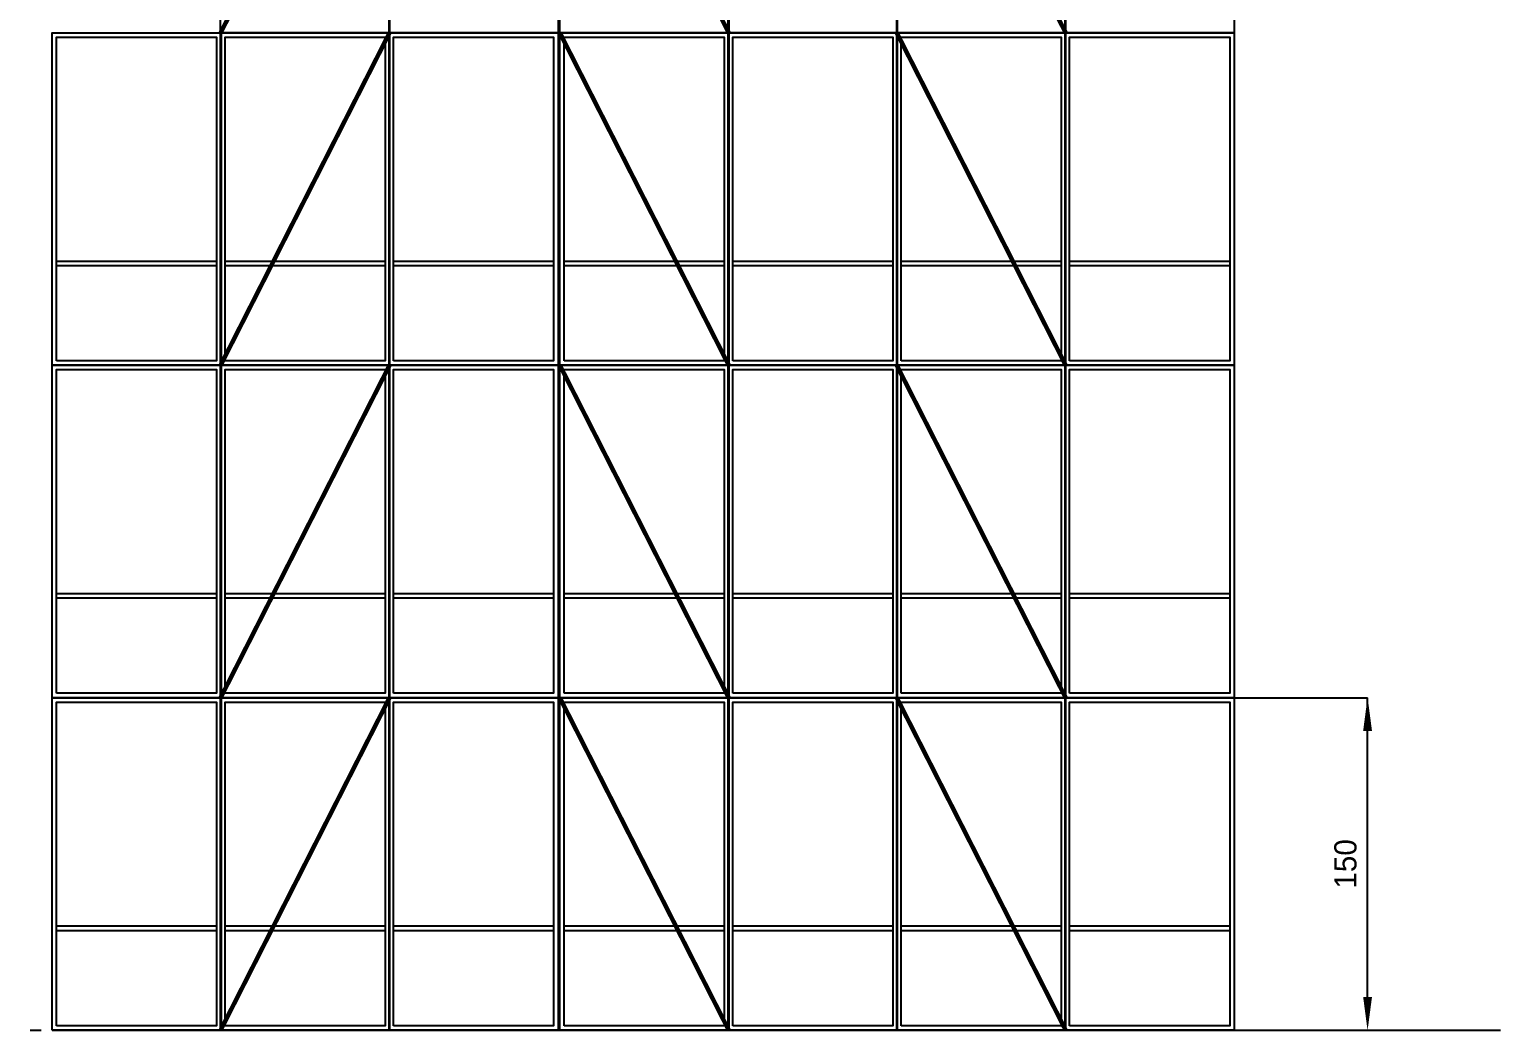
# Model space of a CAD drawing. Header units: metres. Extents: x -300 to 4827, y -95 to 2390.
# Drawn here: x 4163 to 4827, y 38 to 492 of the extents above; entities that cross this region are included whole.
import ezdxf
from ezdxf.enums import TextEntityAlignment as Align

# ---------------------------------------------------------------- set-up
doc = ezdxf.new("R2010")
doc.units = ezdxf.units.M
doc.linetypes.add('DASHED', pattern=[10, 5, -5])
for name, color, linetype in [('base_line', 7, 'CONTINUOUS'), ('diagonal_braces', 5, 'CONTINUOUS'), ('rect_polygon', 7, 'CONTINUOUS'), ('rung', 7, 'CONTINUOUS'), ('space_line', 7, 'DASHED')]:
    doc.layers.add(name, color=color, linetype=linetype)

msp = doc.modelspace()

# ---------------------------------------------------------------- linework, layer by layer
at = {"layer": 'base_line'}
for p, q in [((4706.8, 190), (4766.8, 190)), ((4766.8, 55), (4766.8, 190)), ((4173.4, 40), (4826.8, 40))]:
    msp.add_line(p, q, dxfattribs=at)
for points in [[(4766.8, 175, 4, 0.05, 0), (4766.8, 190, 4, 0.05, 0)], [(4766.8, 55, 4, 0.05, 0), (4766.8, 40, 4, 0.05, 0)]]:
    msp.add_lwpolyline(points, format="xyseb", dxfattribs=at)
at = {"layer": 'diagonal_braces'}
for points in [[(4249.4, 490, 2, 2, 0), (4325.6, 640, 2, 2, 0)], [(4249.4, 490, 2, 2, 0), (4325.6, 640, 2, 2, 0)], [(4249.4, 490, 2, 2, 0), (4325.6, 640, 2, 2, 0)], [(4249.4, 490, 2, 2, 0), (4325.6, 640, 2, 2, 0)], [(4249.4, 490, 2, 2, 0), (4325.6, 640, 2, 2, 0)], [(4249.4, 490, 2, 2, 0), (4325.6, 640, 2, 2, 0)], [(4249.4, 490, 2, 2, 0), (4325.6, 640, 2, 2, 0)], [(4249.4, 490, 2, 2, 0), (4325.6, 640, 2, 2, 0)], [(4402.4, 640, 2, 2, 0), (4478.6, 490, 2, 2, 0)], [(4402.4, 640, 2, 2, 0), (4478.6, 490, 2, 2, 0)], [(4402.4, 640, 2, 2, 0), (4478.6, 490, 2, 2, 0)], [(4402.4, 640, 2, 2, 0), (4478.6, 490, 2, 2, 0)], [(4402.4, 640, 2, 2, 0), (4478.6, 490, 2, 2, 0)], [(4402.4, 640, 2, 2, 0), (4478.6, 490, 2, 2, 0)], [(4402.4, 640, 2, 2, 0), (4478.6, 490, 2, 2, 0)], [(4402.4, 640, 2, 2, 0), (4478.6, 490, 2, 2, 0)], [(4554.4, 640, 2, 2, 0), (4630.6, 490, 2, 2, 0)], [(4554.4, 640, 2, 2, 0), (4630.6, 490, 2, 2, 0)], [(4554.4, 640, 2, 2, 0), (4630.6, 490, 2, 2, 0)], [(4554.4, 640, 2, 2, 0), (4630.6, 490, 2, 2, 0)], [(4554.4, 640, 2, 2, 0), (4630.6, 490, 2, 2, 0)], [(4554.4, 640, 2, 2, 0), (4630.6, 490, 2, 2, 0)], [(4554.4, 640, 2, 2, 0), (4630.6, 490, 2, 2, 0)], [(4554.4, 640, 2, 2, 0), (4630.6, 490, 2, 2, 0)], [(4249.4, 340, 2, 2, 0), (4325.6, 490, 2, 2, 0)], [(4249.4, 340, 2, 2, 0), (4325.6, 490, 2, 2, 0)], [(4249.4, 340, 2, 2, 0), (4325.6, 490, 2, 2, 0)], [(4249.4, 340, 2, 2, 0), (4325.6, 490, 2, 2, 0)], [(4249.4, 340, 2, 2, 0), (4325.6, 490, 2, 2, 0)], [(4249.4, 340, 2, 2, 0), (4325.6, 490, 2, 2, 0)], [(4249.4, 340, 2, 2, 0), (4325.6, 490, 2, 2, 0)], [(4249.4, 340, 2, 2, 0), (4325.6, 490, 2, 2, 0)], [(4402.4, 490, 2, 2, 0), (4478.6, 340, 2, 2, 0)], [(4402.4, 490, 2, 2, 0), (4478.6, 340, 2, 2, 0)], [(4402.4, 490, 2, 2, 0), (4478.6, 340, 2, 2, 0)], [(4402.4, 490, 2, 2, 0), (4478.6, 340, 2, 2, 0)], [(4402.4, 490, 2, 2, 0), (4478.6, 340, 2, 2, 0)], [(4402.4, 490, 2, 2, 0), (4478.6, 340, 2, 2, 0)], [(4402.4, 490, 2, 2, 0), (4478.6, 340, 2, 2, 0)], [(4402.4, 490, 2, 2, 0), (4478.6, 340, 2, 2, 0)], [(4554.4, 490, 2, 2, 0), (4630.6, 340, 2, 2, 0)], [(4554.4, 490, 2, 2, 0), (4630.6, 340, 2, 2, 0)], [(4554.4, 490, 2, 2, 0), (4630.6, 340, 2, 2, 0)], [(4554.4, 490, 2, 2, 0), (4630.6, 340, 2, 2, 0)], [(4554.4, 490, 2, 2, 0), (4630.6, 340, 2, 2, 0)], [(4554.4, 490, 2, 2, 0), (4630.6, 340, 2, 2, 0)], [(4554.4, 490, 2, 2, 0), (4630.6, 340, 2, 2, 0)], [(4554.4, 490, 2, 2, 0), (4630.6, 340, 2, 2, 0)], [(4249.4, 190, 2, 2, 0), (4325.6, 340, 2, 2, 0)], [(4249.4, 190, 2, 2, 0), (4325.6, 340, 2, 2, 0)], [(4249.4, 190, 2, 2, 0), (4325.6, 340, 2, 2, 0)], [(4249.4, 190, 2, 2, 0), (4325.6, 340, 2, 2, 0)], [(4249.4, 190, 2, 2, 0), (4325.6, 340, 2, 2, 0)], [(4249.4, 190, 2, 2, 0), (4325.6, 340, 2, 2, 0)], [(4249.4, 190, 2, 2, 0), (4325.6, 340, 2, 2, 0)], [(4249.4, 190, 2, 2, 0), (4325.6, 340, 2, 2, 0)], [(4402.4, 340, 2, 2, 0), (4478.6, 190, 2, 2, 0)], [(4402.4, 340, 2, 2, 0), (4478.6, 190, 2, 2, 0)], [(4402.4, 340, 2, 2, 0), (4478.6, 190, 2, 2, 0)], [(4402.4, 340, 2, 2, 0), (4478.6, 190, 2, 2, 0)], [(4402.4, 340, 2, 2, 0), (4478.6, 190, 2, 2, 0)], [(4402.4, 340, 2, 2, 0), (4478.6, 190, 2, 2, 0)], [(4402.4, 340, 2, 2, 0), (4478.6, 190, 2, 2, 0)], [(4402.4, 340, 2, 2, 0), (4478.6, 190, 2, 2, 0)], [(4554.4, 340, 2, 2, 0), (4630.6, 190, 2, 2, 0)], [(4554.4, 340, 2, 2, 0), (4630.6, 190, 2, 2, 0)], [(4554.4, 340, 2, 2, 0), (4630.6, 190, 2, 2, 0)], [(4554.4, 340, 2, 2, 0), (4630.6, 190, 2, 2, 0)], [(4554.4, 340, 2, 2, 0), (4630.6, 190, 2, 2, 0)], [(4554.4, 340, 2, 2, 0), (4630.6, 190, 2, 2, 0)], [(4554.4, 340, 2, 2, 0), (4630.6, 190, 2, 2, 0)], [(4554.4, 340, 2, 2, 0), (4630.6, 190, 2, 2, 0)], [(4249.4, 40, 2, 2, 0), (4325.6, 190, 2, 2, 0)], [(4249.4, 40, 2, 2, 0), (4325.6, 190, 2, 2, 0)], [(4249.4, 40, 2, 2, 0), (4325.6, 190, 2, 2, 0)], [(4249.4, 40, 2, 2, 0), (4325.6, 190, 2, 2, 0)], [(4249.4, 40, 2, 2, 0), (4325.6, 190, 2, 2, 0)], [(4249.4, 40, 2, 2, 0), (4325.6, 190, 2, 2, 0)], [(4249.4, 40, 2, 2, 0), (4325.6, 190, 2, 2, 0)], [(4249.4, 40, 2, 2, 0), (4325.6, 190, 2, 2, 0)], [(4402.4, 190, 2, 2, 0), (4478.6, 40, 2, 2, 0)], [(4402.4, 190, 2, 2, 0), (4478.6, 40, 2, 2, 0)], [(4402.4, 190, 2, 2, 0), (4478.6, 40, 2, 2, 0)], [(4402.4, 190, 2, 2, 0), (4478.6, 40, 2, 2, 0)], [(4402.4, 190, 2, 2, 0), (4478.6, 40, 2, 2, 0)], [(4402.4, 190, 2, 2, 0), (4478.6, 40, 2, 2, 0)], [(4402.4, 190, 2, 2, 0), (4478.6, 40, 2, 2, 0)], [(4402.4, 190, 2, 2, 0), (4478.6, 40, 2, 2, 0)], [(4554.4, 190, 2, 2, 0), (4630.6, 40, 2, 2, 0)], [(4554.4, 190, 2, 2, 0), (4630.6, 40, 2, 2, 0)], [(4554.4, 190, 2, 2, 0), (4630.6, 40, 2, 2, 0)], [(4554.4, 190, 2, 2, 0), (4630.6, 40, 2, 2, 0)], [(4554.4, 190, 2, 2, 0), (4630.6, 40, 2, 2, 0)], [(4554.4, 190, 2, 2, 0), (4630.6, 40, 2, 2, 0)], [(4554.4, 190, 2, 2, 0), (4630.6, 40, 2, 2, 0)], [(4554.4, 190, 2, 2, 0), (4630.6, 40, 2, 2, 0)]]:
    msp.add_lwpolyline(points, format="xyseb", dxfattribs=at)
at = {"layer": 'rect_polygon'}
for points in [[(4249.4, 490), (4249.4, 640), (4325.6, 640), (4325.6, 490)], [(4249.4, 490), (4249.4, 640), (4325.6, 640), (4325.6, 490)], [(4249.4, 490), (4249.4, 640), (4325.6, 640), (4325.6, 490)], [(4249.4, 490), (4249.4, 640), (4325.6, 640), (4325.6, 490)], [(4249.4, 490), (4249.4, 640), (4325.6, 640), (4325.6, 490)], [(4249.4, 490), (4249.4, 640), (4325.6, 640), (4325.6, 490)], [(4249.4, 490), (4249.4, 640), (4325.6, 640), (4325.6, 490)], [(4249.4, 490), (4249.4, 640), (4325.6, 640), (4325.6, 490)], [(4325.4, 490), (4325.4, 640), (4401.6, 640), (4401.6, 490)], [(4325.4, 490), (4325.4, 640), (4401.6, 640), (4401.6, 490)], [(4325.4, 490), (4325.4, 640), (4401.6, 640), (4401.6, 490)], [(4325.4, 490), (4325.4, 640), (4401.6, 640), (4401.6, 490)], [(4325.4, 490), (4325.4, 640), (4401.6, 640), (4401.6, 490)], [(4325.4, 490), (4325.4, 640), (4401.6, 640), (4401.6, 490)], [(4325.4, 490), (4325.4, 640), (4401.6, 640), (4401.6, 490)], [(4325.4, 490), (4325.4, 640), (4401.6, 640), (4401.6, 490)], [(4402.4, 490), (4402.4, 640), (4478.6, 640), (4478.6, 490)], [(4402.4, 490), (4402.4, 640), (4478.6, 640), (4478.6, 490)], [(4402.4, 490), (4402.4, 640), (4478.6, 640), (4478.6, 490)], [(4402.4, 490), (4402.4, 640), (4478.6, 640), (4478.6, 490)], [(4402.4, 490), (4402.4, 640), (4478.6, 640), (4478.6, 490)], [(4402.4, 490), (4402.4, 640), (4478.6, 640), (4478.6, 490)], [(4402.4, 490), (4402.4, 640), (4478.6, 640), (4478.6, 490)], [(4402.4, 490), (4402.4, 640), (4478.6, 640), (4478.6, 490)], [(4478.4, 490), (4478.4, 640), (4554.6, 640), (4554.6, 490)], [(4478.4, 490), (4478.4, 640), (4554.6, 640), (4554.6, 490)], [(4478.4, 490), (4478.4, 640), (4554.6, 640), (4554.6, 490)], [(4478.4, 490), (4478.4, 640), (4554.6, 640), (4554.6, 490)], [(4478.4, 490), (4478.4, 640), (4554.6, 640), (4554.6, 490)], [(4478.4, 490), (4478.4, 640), (4554.6, 640), (4554.6, 490)], [(4478.4, 490), (4478.4, 640), (4554.6, 640), (4554.6, 490)], [(4478.4, 490), (4478.4, 640), (4554.6, 640), (4554.6, 490)], [(4554.4, 490), (4554.4, 640), (4630.6, 640), (4630.6, 490)], [(4554.4, 490), (4554.4, 640), (4630.6, 640), (4630.6, 490)], [(4554.4, 490), (4554.4, 640), (4630.6, 640), (4630.6, 490)], [(4554.4, 490), (4554.4, 640), (4630.6, 640), (4630.6, 490)], [(4554.4, 490), (4554.4, 640), (4630.6, 640), (4630.6, 490)], [(4554.4, 490), (4554.4, 640), (4630.6, 640), (4630.6, 490)], [(4554.4, 490), (4554.4, 640), (4630.6, 640), (4630.6, 490)], [(4554.4, 490), (4554.4, 640), (4630.6, 640), (4630.6, 490)], [(4630.4, 490), (4630.4, 640), (4706.6, 640), (4706.6, 490)], [(4630.4, 490), (4630.4, 640), (4706.6, 640), (4706.6, 490)], [(4630.4, 490), (4630.4, 640), (4706.6, 640), (4706.6, 490)], [(4630.4, 490), (4630.4, 640), (4706.6, 640), (4706.6, 490)], [(4630.4, 490), (4630.4, 640), (4706.6, 640), (4706.6, 490)], [(4630.4, 490), (4630.4, 640), (4706.6, 640), (4706.6, 490)], [(4630.4, 490), (4630.4, 640), (4706.6, 640), (4706.6, 490)], [(4630.4, 490), (4630.4, 640), (4706.6, 640), (4706.6, 490)], [(4173.4, 340), (4173.4, 490), (4249.6, 490), (4249.6, 340)], [(4173.4, 340), (4173.4, 490), (4249.6, 490), (4249.6, 340)], [(4173.4, 340), (4173.4, 490), (4249.6, 490), (4249.6, 340)], [(4173.4, 340), (4173.4, 490), (4249.6, 490), (4249.6, 340)], [(4173.4, 340), (4173.4, 490), (4249.6, 490), (4249.6, 340)], [(4173.4, 340), (4173.4, 490), (4249.6, 490), (4249.6, 340)], [(4173.4, 340), (4173.4, 490), (4249.6, 490), (4249.6, 340)], [(4173.4, 340), (4173.4, 490), (4249.6, 490), (4249.6, 340)], [(4175.4, 342), (4175.4, 488), (4247.6, 488), (4247.6, 342)], [(4175.4, 342), (4175.4, 488), (4247.6, 488), (4247.6, 342)], [(4175.4, 342), (4175.4, 488), (4247.6, 488), (4247.6, 342)], [(4175.4, 342), (4175.4, 488), (4247.6, 488), (4247.6, 342)], [(4175.4, 342), (4175.4, 488), (4247.6, 488), (4247.6, 342)], [(4175.4, 342), (4175.4, 488), (4247.6, 488), (4247.6, 342)], [(4175.4, 342), (4175.4, 488), (4247.6, 488), (4247.6, 342)], [(4175.4, 342), (4175.4, 488), (4247.6, 488), (4247.6, 342)], [(4249.4, 340), (4249.4, 490), (4325.6, 490), (4325.6, 340)], [(4249.4, 340), (4249.4, 490), (4325.6, 490), (4325.6, 340)], [(4249.4, 340), (4249.4, 490), (4325.6, 490), (4325.6, 340)], [(4249.4, 340), (4249.4, 490), (4325.6, 490), (4325.6, 340)], [(4249.4, 340), (4249.4, 490), (4325.6, 490), (4325.6, 340)], [(4249.4, 340), (4249.4, 490), (4325.6, 490), (4325.6, 340)], [(4249.4, 340), (4249.4, 490), (4325.6, 490), (4325.6, 340)], [(4249.4, 340), (4249.4, 490), (4325.6, 490), (4325.6, 340)], [(4251.4, 342), (4251.4, 488), (4323.6, 488), (4323.6, 342)], [(4251.4, 342), (4251.4, 488), (4323.6, 488), (4323.6, 342)], [(4251.4, 342), (4251.4, 488), (4323.6, 488), (4323.6, 342)], [(4251.4, 342), (4251.4, 488), (4323.6, 488), (4323.6, 342)], [(4251.4, 342), (4251.4, 488), (4323.6, 488), (4323.6, 342)], [(4251.4, 342), (4251.4, 488), (4323.6, 488), (4323.6, 342)], [(4251.4, 342), (4251.4, 488), (4323.6, 488), (4323.6, 342)], [(4251.4, 342), (4251.4, 488), (4323.6, 488), (4323.6, 342)], [(4325.4, 340), (4325.4, 490), (4401.6, 490), (4401.6, 340)], [(4325.4, 340), (4325.4, 490), (4401.6, 490), (4401.6, 340)], [(4325.4, 340), (4325.4, 490), (4401.6, 490), (4401.6, 340)], [(4325.4, 340), (4325.4, 490), (4401.6, 490), (4401.6, 340)], [(4325.4, 340), (4325.4, 490), (4401.6, 490), (4401.6, 340)], [(4325.4, 340), (4325.4, 490), (4401.6, 490), (4401.6, 340)], [(4325.4, 340), (4325.4, 490), (4401.6, 490), (4401.6, 340)], [(4325.4, 340), (4325.4, 490), (4401.6, 490), (4401.6, 340)], [(4327.4, 342), (4327.4, 488), (4399.6, 488), (4399.6, 342)], [(4327.4, 342), (4327.4, 488), (4399.6, 488), (4399.6, 342)], [(4327.4, 342), (4327.4, 488), (4399.6, 488), (4399.6, 342)], [(4327.4, 342), (4327.4, 488), (4399.6, 488), (4399.6, 342)], [(4327.4, 342), (4327.4, 488), (4399.6, 488), (4399.6, 342)], [(4327.4, 342), (4327.4, 488), (4399.6, 488), (4399.6, 342)], [(4327.4, 342), (4327.4, 488), (4399.6, 488), (4399.6, 342)], [(4327.4, 342), (4327.4, 488), (4399.6, 488), (4399.6, 342)], [(4402.4, 340), (4402.4, 490), (4478.6, 490), (4478.6, 340)], [(4402.4, 340), (4402.4, 490), (4478.6, 490), (4478.6, 340)], [(4402.4, 340), (4402.4, 490), (4478.6, 490), (4478.6, 340)], [(4402.4, 340), (4402.4, 490), (4478.6, 490), (4478.6, 340)], [(4402.4, 340), (4402.4, 490), (4478.6, 490), (4478.6, 340)], [(4402.4, 340), (4402.4, 490), (4478.6, 490), (4478.6, 340)], [(4402.4, 340), (4402.4, 490), (4478.6, 490), (4478.6, 340)], [(4402.4, 340), (4402.4, 490), (4478.6, 490), (4478.6, 340)], [(4404.4, 342), (4404.4, 488), (4476.6, 488), (4476.6, 342)], [(4404.4, 342), (4404.4, 488), (4476.6, 488), (4476.6, 342)], [(4404.4, 342), (4404.4, 488), (4476.6, 488), (4476.6, 342)], [(4404.4, 342), (4404.4, 488), (4476.6, 488), (4476.6, 342)], [(4404.4, 342), (4404.4, 488), (4476.6, 488), (4476.6, 342)], [(4404.4, 342), (4404.4, 488), (4476.6, 488), (4476.6, 342)], [(4404.4, 342), (4404.4, 488), (4476.6, 488), (4476.6, 342)], [(4404.4, 342), (4404.4, 488), (4476.6, 488), (4476.6, 342)], [(4478.4, 340), (4478.4, 490), (4554.6, 490), (4554.6, 340)], [(4478.4, 340), (4478.4, 490), (4554.6, 490), (4554.6, 340)], [(4478.4, 340), (4478.4, 490), (4554.6, 490), (4554.6, 340)], [(4478.4, 340), (4478.4, 490), (4554.6, 490), (4554.6, 340)], [(4478.4, 340), (4478.4, 490), (4554.6, 490), (4554.6, 340)], [(4478.4, 340), (4478.4, 490), (4554.6, 490), (4554.6, 340)], [(4478.4, 340), (4478.4, 490), (4554.6, 490), (4554.6, 340)], [(4478.4, 340), (4478.4, 490), (4554.6, 490), (4554.6, 340)], [(4480.4, 342), (4480.4, 488), (4552.6, 488), (4552.6, 342)], [(4480.4, 342), (4480.4, 488), (4552.6, 488), (4552.6, 342)], [(4480.4, 342), (4480.4, 488), (4552.6, 488), (4552.6, 342)], [(4480.4, 342), (4480.4, 488), (4552.6, 488), (4552.6, 342)], [(4480.4, 342), (4480.4, 488), (4552.6, 488), (4552.6, 342)], [(4480.4, 342), (4480.4, 488), (4552.6, 488), (4552.6, 342)], [(4480.4, 342), (4480.4, 488), (4552.6, 488), (4552.6, 342)], [(4480.4, 342), (4480.4, 488), (4552.6, 488), (4552.6, 342)], [(4554.4, 340), (4554.4, 490), (4630.6, 490), (4630.6, 340)], [(4554.4, 340), (4554.4, 490), (4630.6, 490), (4630.6, 340)], [(4554.4, 340), (4554.4, 490), (4630.6, 490), (4630.6, 340)], [(4554.4, 340), (4554.4, 490), (4630.6, 490), (4630.6, 340)], [(4554.4, 340), (4554.4, 490), (4630.6, 490), (4630.6, 340)], [(4554.4, 340), (4554.4, 490), (4630.6, 490), (4630.6, 340)], [(4554.4, 340), (4554.4, 490), (4630.6, 490), (4630.6, 340)], [(4554.4, 340), (4554.4, 490), (4630.6, 490), (4630.6, 340)], [(4556.4, 342), (4556.4, 488), (4628.6, 488), (4628.6, 342)], [(4556.4, 342), (4556.4, 488), (4628.6, 488), (4628.6, 342)], [(4556.4, 342), (4556.4, 488), (4628.6, 488), (4628.6, 342)], [(4556.4, 342), (4556.4, 488), (4628.6, 488), (4628.6, 342)], [(4556.4, 342), (4556.4, 488), (4628.6, 488), (4628.6, 342)], [(4556.4, 342), (4556.4, 488), (4628.6, 488), (4628.6, 342)], [(4556.4, 342), (4556.4, 488), (4628.6, 488), (4628.6, 342)], [(4556.4, 342), (4556.4, 488), (4628.6, 488), (4628.6, 342)], [(4630.4, 340), (4630.4, 490), (4706.6, 490), (4706.6, 340)], [(4630.4, 340), (4630.4, 490), (4706.6, 490), (4706.6, 340)], [(4630.4, 340), (4630.4, 490), (4706.6, 490), (4706.6, 340)], [(4630.4, 340), (4630.4, 490), (4706.6, 490), (4706.6, 340)], [(4630.4, 340), (4630.4, 490), (4706.6, 490), (4706.6, 340)], [(4630.4, 340), (4630.4, 490), (4706.6, 490), (4706.6, 340)], [(4630.4, 340), (4630.4, 490), (4706.6, 490), (4706.6, 340)], [(4630.4, 340), (4630.4, 490), (4706.6, 490), (4706.6, 340)], [(4632.4, 342), (4632.4, 488), (4704.6, 488), (4704.6, 342)], [(4632.4, 342), (4632.4, 488), (4704.6, 488), (4704.6, 342)], [(4632.4, 342), (4632.4, 488), (4704.6, 488), (4704.6, 342)], [(4632.4, 342), (4632.4, 488), (4704.6, 488), (4704.6, 342)], [(4632.4, 342), (4632.4, 488), (4704.6, 488), (4704.6, 342)], [(4632.4, 342), (4632.4, 488), (4704.6, 488), (4704.6, 342)], [(4632.4, 342), (4632.4, 488), (4704.6, 488), (4704.6, 342)], [(4632.4, 342), (4632.4, 488), (4704.6, 488), (4704.6, 342)], [(4173.4, 190), (4173.4, 340), (4249.6, 340), (4249.6, 190)], [(4173.4, 190), (4173.4, 340), (4249.6, 340), (4249.6, 190)], [(4173.4, 190), (4173.4, 340), (4249.6, 340), (4249.6, 190)], [(4173.4, 190), (4173.4, 340), (4249.6, 340), (4249.6, 190)], [(4173.4, 190), (4173.4, 340), (4249.6, 340), (4249.6, 190)], [(4173.4, 190), (4173.4, 340), (4249.6, 340), (4249.6, 190)], [(4173.4, 190), (4173.4, 340), (4249.6, 340), (4249.6, 190)], [(4173.4, 190), (4173.4, 340), (4249.6, 340), (4249.6, 190)], [(4249.4, 190), (4249.4, 340), (4325.6, 340), (4325.6, 190)], [(4249.4, 190), (4249.4, 340), (4325.6, 340), (4325.6, 190)], [(4249.4, 190), (4249.4, 340), (4325.6, 340), (4325.6, 190)], [(4249.4, 190), (4249.4, 340), (4325.6, 340), (4325.6, 190)], [(4249.4, 190), (4249.4, 340), (4325.6, 340), (4325.6, 190)], [(4249.4, 190), (4249.4, 340), (4325.6, 340), (4325.6, 190)], [(4249.4, 190), (4249.4, 340), (4325.6, 340), (4325.6, 190)], [(4249.4, 190), (4249.4, 340), (4325.6, 340), (4325.6, 190)], [(4325.4, 190), (4325.4, 340), (4401.6, 340), (4401.6, 190)], [(4325.4, 190), (4325.4, 340), (4401.6, 340), (4401.6, 190)], [(4325.4, 190), (4325.4, 340), (4401.6, 340), (4401.6, 190)], [(4325.4, 190), (4325.4, 340), (4401.6, 340), (4401.6, 190)], [(4325.4, 190), (4325.4, 340), (4401.6, 340), (4401.6, 190)], [(4325.4, 190), (4325.4, 340), (4401.6, 340), (4401.6, 190)], [(4325.4, 190), (4325.4, 340), (4401.6, 340), (4401.6, 190)], [(4325.4, 190), (4325.4, 340), (4401.6, 340), (4401.6, 190)], [(4402.4, 190), (4402.4, 340), (4478.6, 340), (4478.6, 190)], [(4402.4, 190), (4402.4, 340), (4478.6, 340), (4478.6, 190)], [(4402.4, 190), (4402.4, 340), (4478.6, 340), (4478.6, 190)], [(4402.4, 190), (4402.4, 340), (4478.6, 340), (4478.6, 190)], [(4402.4, 190), (4402.4, 340), (4478.6, 340), (4478.6, 190)], [(4402.4, 190), (4402.4, 340), (4478.6, 340), (4478.6, 190)], [(4402.4, 190), (4402.4, 340), (4478.6, 340), (4478.6, 190)], [(4402.4, 190), (4402.4, 340), (4478.6, 340), (4478.6, 190)], [(4478.4, 190), (4478.4, 340), (4554.6, 340), (4554.6, 190)], [(4478.4, 190), (4478.4, 340), (4554.6, 340), (4554.6, 190)], [(4478.4, 190), (4478.4, 340), (4554.6, 340), (4554.6, 190)], [(4478.4, 190), (4478.4, 340), (4554.6, 340), (4554.6, 190)], [(4478.4, 190), (4478.4, 340), (4554.6, 340), (4554.6, 190)], [(4478.4, 190), (4478.4, 340), (4554.6, 340), (4554.6, 190)], [(4478.4, 190), (4478.4, 340), (4554.6, 340), (4554.6, 190)], [(4478.4, 190), (4478.4, 340), (4554.6, 340), (4554.6, 190)], [(4554.4, 190), (4554.4, 340), (4630.6, 340), (4630.6, 190)], [(4554.4, 190), (4554.4, 340), (4630.6, 340), (4630.6, 190)], [(4554.4, 190), (4554.4, 340), (4630.6, 340), (4630.6, 190)], [(4554.4, 190), (4554.4, 340), (4630.6, 340), (4630.6, 190)], [(4554.4, 190), (4554.4, 340), (4630.6, 340), (4630.6, 190)], [(4554.4, 190), (4554.4, 340), (4630.6, 340), (4630.6, 190)], [(4554.4, 190), (4554.4, 340), (4630.6, 340), (4630.6, 190)], [(4554.4, 190), (4554.4, 340), (4630.6, 340), (4630.6, 190)], [(4630.4, 190), (4630.4, 340), (4706.6, 340), (4706.6, 190)], [(4630.4, 190), (4630.4, 340), (4706.6, 340), (4706.6, 190)], [(4630.4, 190), (4630.4, 340), (4706.6, 340), (4706.6, 190)], [(4630.4, 190), (4630.4, 340), (4706.6, 340), (4706.6, 190)], [(4630.4, 190), (4630.4, 340), (4706.6, 340), (4706.6, 190)], [(4630.4, 190), (4630.4, 340), (4706.6, 340), (4706.6, 190)], [(4630.4, 190), (4630.4, 340), (4706.6, 340), (4706.6, 190)], [(4630.4, 190), (4630.4, 340), (4706.6, 340), (4706.6, 190)], [(4175.4, 192), (4175.4, 338), (4247.6, 338), (4247.6, 192)], [(4175.4, 192), (4175.4, 338), (4247.6, 338), (4247.6, 192)], [(4175.4, 192), (4175.4, 338), (4247.6, 338), (4247.6, 192)], [(4175.4, 192), (4175.4, 338), (4247.6, 338), (4247.6, 192)], [(4175.4, 192), (4175.4, 338), (4247.6, 338), (4247.6, 192)], [(4175.4, 192), (4175.4, 338), (4247.6, 338), (4247.6, 192)], [(4175.4, 192), (4175.4, 338), (4247.6, 338), (4247.6, 192)], [(4175.4, 192), (4175.4, 338), (4247.6, 338), (4247.6, 192)], [(4251.4, 192), (4251.4, 338), (4323.6, 338), (4323.6, 192)], [(4251.4, 192), (4251.4, 338), (4323.6, 338), (4323.6, 192)], [(4251.4, 192), (4251.4, 338), (4323.6, 338), (4323.6, 192)], [(4251.4, 192), (4251.4, 338), (4323.6, 338), (4323.6, 192)], [(4251.4, 192), (4251.4, 338), (4323.6, 338), (4323.6, 192)], [(4251.4, 192), (4251.4, 338), (4323.6, 338), (4323.6, 192)], [(4251.4, 192), (4251.4, 338), (4323.6, 338), (4323.6, 192)], [(4251.4, 192), (4251.4, 338), (4323.6, 338), (4323.6, 192)], [(4327.4, 192), (4327.4, 338), (4399.6, 338), (4399.6, 192)], [(4327.4, 192), (4327.4, 338), (4399.6, 338), (4399.6, 192)], [(4327.4, 192), (4327.4, 338), (4399.6, 338), (4399.6, 192)], [(4327.4, 192), (4327.4, 338), (4399.6, 338), (4399.6, 192)], [(4327.4, 192), (4327.4, 338), (4399.6, 338), (4399.6, 192)], [(4327.4, 192), (4327.4, 338), (4399.6, 338), (4399.6, 192)], [(4327.4, 192), (4327.4, 338), (4399.6, 338), (4399.6, 192)], [(4327.4, 192), (4327.4, 338), (4399.6, 338), (4399.6, 192)], [(4404.4, 192), (4404.4, 338), (4476.6, 338), (4476.6, 192)], [(4404.4, 192), (4404.4, 338), (4476.6, 338), (4476.6, 192)], [(4404.4, 192), (4404.4, 338), (4476.6, 338), (4476.6, 192)], [(4404.4, 192), (4404.4, 338), (4476.6, 338), (4476.6, 192)], [(4404.4, 192), (4404.4, 338), (4476.6, 338), (4476.6, 192)], [(4404.4, 192), (4404.4, 338), (4476.6, 338), (4476.6, 192)], [(4404.4, 192), (4404.4, 338), (4476.6, 338), (4476.6, 192)], [(4404.4, 192), (4404.4, 338), (4476.6, 338), (4476.6, 192)], [(4480.4, 192), (4480.4, 338), (4552.6, 338), (4552.6, 192)], [(4480.4, 192), (4480.4, 338), (4552.6, 338), (4552.6, 192)], [(4480.4, 192), (4480.4, 338), (4552.6, 338), (4552.6, 192)], [(4480.4, 192), (4480.4, 338), (4552.6, 338), (4552.6, 192)], [(4480.4, 192), (4480.4, 338), (4552.6, 338), (4552.6, 192)], [(4480.4, 192), (4480.4, 338), (4552.6, 338), (4552.6, 192)], [(4480.4, 192), (4480.4, 338), (4552.6, 338), (4552.6, 192)], [(4480.4, 192), (4480.4, 338), (4552.6, 338), (4552.6, 192)], [(4556.4, 192), (4556.4, 338), (4628.6, 338), (4628.6, 192)], [(4556.4, 192), (4556.4, 338), (4628.6, 338), (4628.6, 192)], [(4556.4, 192), (4556.4, 338), (4628.6, 338), (4628.6, 192)], [(4556.4, 192), (4556.4, 338), (4628.6, 338), (4628.6, 192)], [(4556.4, 192), (4556.4, 338), (4628.6, 338), (4628.6, 192)], [(4556.4, 192), (4556.4, 338), (4628.6, 338), (4628.6, 192)], [(4556.4, 192), (4556.4, 338), (4628.6, 338), (4628.6, 192)], [(4556.4, 192), (4556.4, 338), (4628.6, 338), (4628.6, 192)], [(4632.4, 192), (4632.4, 338), (4704.6, 338), (4704.6, 192)], [(4632.4, 192), (4632.4, 338), (4704.6, 338), (4704.6, 192)], [(4632.4, 192), (4632.4, 338), (4704.6, 338), (4704.6, 192)], [(4632.4, 192), (4632.4, 338), (4704.6, 338), (4704.6, 192)], [(4632.4, 192), (4632.4, 338), (4704.6, 338), (4704.6, 192)], [(4632.4, 192), (4632.4, 338), (4704.6, 338), (4704.6, 192)], [(4632.4, 192), (4632.4, 338), (4704.6, 338), (4704.6, 192)], [(4632.4, 192), (4632.4, 338), (4704.6, 338), (4704.6, 192)], [(4173.4, 40), (4173.4, 190), (4249.6, 190), (4249.6, 40)], [(4173.4, 40), (4173.4, 190), (4249.6, 190), (4249.6, 40)], [(4173.4, 40), (4173.4, 190), (4249.6, 190), (4249.6, 40)], [(4173.4, 40), (4173.4, 190), (4249.6, 190), (4249.6, 40)], [(4173.4, 40), (4173.4, 190), (4249.6, 190), (4249.6, 40)], [(4173.4, 40), (4173.4, 190), (4249.6, 190), (4249.6, 40)], [(4173.4, 40), (4173.4, 190), (4249.6, 190), (4249.6, 40)], [(4173.4, 40), (4173.4, 190), (4249.6, 190), (4249.6, 40)], [(4175.4, 42), (4175.4, 188), (4247.6, 188), (4247.6, 42)], [(4175.4, 42), (4175.4, 188), (4247.6, 188), (4247.6, 42)], [(4175.4, 42), (4175.4, 188), (4247.6, 188), (4247.6, 42)], [(4175.4, 42), (4175.4, 188), (4247.6, 188), (4247.6, 42)], [(4175.4, 42), (4175.4, 188), (4247.6, 188), (4247.6, 42)], [(4175.4, 42), (4175.4, 188), (4247.6, 188), (4247.6, 42)], [(4175.4, 42), (4175.4, 188), (4247.6, 188), (4247.6, 42)], [(4175.4, 42), (4175.4, 188), (4247.6, 188), (4247.6, 42)], [(4249.4, 40), (4249.4, 190), (4325.6, 190), (4325.6, 40)], [(4249.4, 40), (4249.4, 190), (4325.6, 190), (4325.6, 40)], [(4249.4, 40), (4249.4, 190), (4325.6, 190), (4325.6, 40)], [(4249.4, 40), (4249.4, 190), (4325.6, 190), (4325.6, 40)], [(4249.4, 40), (4249.4, 190), (4325.6, 190), (4325.6, 40)], [(4249.4, 40), (4249.4, 190), (4325.6, 190), (4325.6, 40)], [(4249.4, 40), (4249.4, 190), (4325.6, 190), (4325.6, 40)], [(4249.4, 40), (4249.4, 190), (4325.6, 190), (4325.6, 40)], [(4251.4, 42), (4251.4, 188), (4323.6, 188), (4323.6, 42)], [(4251.4, 42), (4251.4, 188), (4323.6, 188), (4323.6, 42)], [(4251.4, 42), (4251.4, 188), (4323.6, 188), (4323.6, 42)], [(4251.4, 42), (4251.4, 188), (4323.6, 188), (4323.6, 42)], [(4251.4, 42), (4251.4, 188), (4323.6, 188), (4323.6, 42)], [(4251.4, 42), (4251.4, 188), (4323.6, 188), (4323.6, 42)], [(4251.4, 42), (4251.4, 188), (4323.6, 188), (4323.6, 42)], [(4251.4, 42), (4251.4, 188), (4323.6, 188), (4323.6, 42)], [(4325.4, 40), (4325.4, 190), (4401.6, 190), (4401.6, 40)], [(4325.4, 40), (4325.4, 190), (4401.6, 190), (4401.6, 40)], [(4325.4, 40), (4325.4, 190), (4401.6, 190), (4401.6, 40)], [(4325.4, 40), (4325.4, 190), (4401.6, 190), (4401.6, 40)], [(4325.4, 40), (4325.4, 190), (4401.6, 190), (4401.6, 40)], [(4325.4, 40), (4325.4, 190), (4401.6, 190), (4401.6, 40)], [(4325.4, 40), (4325.4, 190), (4401.6, 190), (4401.6, 40)], [(4325.4, 40), (4325.4, 190), (4401.6, 190), (4401.6, 40)], [(4327.4, 42), (4327.4, 188), (4399.6, 188), (4399.6, 42)], [(4327.4, 42), (4327.4, 188), (4399.6, 188), (4399.6, 42)], [(4327.4, 42), (4327.4, 188), (4399.6, 188), (4399.6, 42)], [(4327.4, 42), (4327.4, 188), (4399.6, 188), (4399.6, 42)], [(4327.4, 42), (4327.4, 188), (4399.6, 188), (4399.6, 42)], [(4327.4, 42), (4327.4, 188), (4399.6, 188), (4399.6, 42)], [(4327.4, 42), (4327.4, 188), (4399.6, 188), (4399.6, 42)], [(4327.4, 42), (4327.4, 188), (4399.6, 188), (4399.6, 42)], [(4402.4, 40), (4402.4, 190), (4478.6, 190), (4478.6, 40)], [(4402.4, 40), (4402.4, 190), (4478.6, 190), (4478.6, 40)], [(4402.4, 40), (4402.4, 190), (4478.6, 190), (4478.6, 40)], [(4402.4, 40), (4402.4, 190), (4478.6, 190), (4478.6, 40)], [(4402.4, 40), (4402.4, 190), (4478.6, 190), (4478.6, 40)], [(4402.4, 40), (4402.4, 190), (4478.6, 190), (4478.6, 40)], [(4402.4, 40), (4402.4, 190), (4478.6, 190), (4478.6, 40)], [(4402.4, 40), (4402.4, 190), (4478.6, 190), (4478.6, 40)], [(4404.4, 42), (4404.4, 188), (4476.6, 188), (4476.6, 42)], [(4404.4, 42), (4404.4, 188), (4476.6, 188), (4476.6, 42)], [(4404.4, 42), (4404.4, 188), (4476.6, 188), (4476.6, 42)], [(4404.4, 42), (4404.4, 188), (4476.6, 188), (4476.6, 42)], [(4404.4, 42), (4404.4, 188), (4476.6, 188), (4476.6, 42)], [(4404.4, 42), (4404.4, 188), (4476.6, 188), (4476.6, 42)], [(4404.4, 42), (4404.4, 188), (4476.6, 188), (4476.6, 42)], [(4404.4, 42), (4404.4, 188), (4476.6, 188), (4476.6, 42)], [(4478.4, 40), (4478.4, 190), (4554.6, 190), (4554.6, 40)], [(4478.4, 40), (4478.4, 190), (4554.6, 190), (4554.6, 40)], [(4478.4, 40), (4478.4, 190), (4554.6, 190), (4554.6, 40)], [(4478.4, 40), (4478.4, 190), (4554.6, 190), (4554.6, 40)], [(4478.4, 40), (4478.4, 190), (4554.6, 190), (4554.6, 40)], [(4478.4, 40), (4478.4, 190), (4554.6, 190), (4554.6, 40)], [(4478.4, 40), (4478.4, 190), (4554.6, 190), (4554.6, 40)], [(4478.4, 40), (4478.4, 190), (4554.6, 190), (4554.6, 40)], [(4480.4, 42), (4480.4, 188), (4552.6, 188), (4552.6, 42)], [(4480.4, 42), (4480.4, 188), (4552.6, 188), (4552.6, 42)], [(4480.4, 42), (4480.4, 188), (4552.6, 188), (4552.6, 42)], [(4480.4, 42), (4480.4, 188), (4552.6, 188), (4552.6, 42)], [(4480.4, 42), (4480.4, 188), (4552.6, 188), (4552.6, 42)], [(4480.4, 42), (4480.4, 188), (4552.6, 188), (4552.6, 42)], [(4480.4, 42), (4480.4, 188), (4552.6, 188), (4552.6, 42)], [(4480.4, 42), (4480.4, 188), (4552.6, 188), (4552.6, 42)], [(4554.4, 40), (4554.4, 190), (4630.6, 190), (4630.6, 40)], [(4554.4, 40), (4554.4, 190), (4630.6, 190), (4630.6, 40)], [(4554.4, 40), (4554.4, 190), (4630.6, 190), (4630.6, 40)], [(4554.4, 40), (4554.4, 190), (4630.6, 190), (4630.6, 40)], [(4554.4, 40), (4554.4, 190), (4630.6, 190), (4630.6, 40)], [(4554.4, 40), (4554.4, 190), (4630.6, 190), (4630.6, 40)], [(4554.4, 40), (4554.4, 190), (4630.6, 190), (4630.6, 40)], [(4554.4, 40), (4554.4, 190), (4630.6, 190), (4630.6, 40)], [(4556.4, 42), (4556.4, 188), (4628.6, 188), (4628.6, 42)], [(4556.4, 42), (4556.4, 188), (4628.6, 188), (4628.6, 42)], [(4556.4, 42), (4556.4, 188), (4628.6, 188), (4628.6, 42)], [(4556.4, 42), (4556.4, 188), (4628.6, 188), (4628.6, 42)], [(4556.4, 42), (4556.4, 188), (4628.6, 188), (4628.6, 42)], [(4556.4, 42), (4556.4, 188), (4628.6, 188), (4628.6, 42)], [(4556.4, 42), (4556.4, 188), (4628.6, 188), (4628.6, 42)], [(4556.4, 42), (4556.4, 188), (4628.6, 188), (4628.6, 42)], [(4630.4, 40), (4630.4, 190), (4706.6, 190), (4706.6, 40)], [(4630.4, 40), (4630.4, 190), (4706.6, 190), (4706.6, 40)], [(4630.4, 40), (4630.4, 190), (4706.6, 190), (4706.6, 40)], [(4630.4, 40), (4630.4, 190), (4706.6, 190), (4706.6, 40)], [(4630.4, 40), (4630.4, 190), (4706.6, 190), (4706.6, 40)], [(4630.4, 40), (4630.4, 190), (4706.6, 190), (4706.6, 40)], [(4630.4, 40), (4630.4, 190), (4706.6, 190), (4706.6, 40)], [(4630.4, 40), (4630.4, 190), (4706.6, 190), (4706.6, 40)], [(4632.4, 42), (4632.4, 188), (4704.6, 188), (4704.6, 42)], [(4632.4, 42), (4632.4, 188), (4704.6, 188), (4704.6, 42)], [(4632.4, 42), (4632.4, 188), (4704.6, 188), (4704.6, 42)], [(4632.4, 42), (4632.4, 188), (4704.6, 188), (4704.6, 42)], [(4632.4, 42), (4632.4, 188), (4704.6, 188), (4704.6, 42)], [(4632.4, 42), (4632.4, 188), (4704.6, 188), (4704.6, 42)], [(4632.4, 42), (4632.4, 188), (4704.6, 188), (4704.6, 42)], [(4632.4, 42), (4632.4, 188), (4704.6, 188), (4704.6, 42)]]:
    msp.add_lwpolyline(points, close=True, dxfattribs=at)
at = {"layer": 'rung'}
for p, q in [((4175.4, 387), (4247.6, 387)), ((4175.4, 387), (4247.6, 387)), ((4175.4, 387), (4247.6, 387)), ((4175.4, 387), (4247.6, 387)), ((4175.4, 387), (4247.6, 387)), ((4175.4, 387), (4247.6, 387)), ((4175.4, 387), (4247.6, 387)), ((4175.4, 387), (4247.6, 387)), ((4175.4, 385), (4247.6, 385)), ((4175.4, 385), (4247.6, 385)), ((4175.4, 385), (4247.6, 385)), ((4175.4, 385), (4247.6, 385)), ((4175.4, 385), (4247.6, 385)), ((4175.4, 385), (4247.6, 385)), ((4175.4, 385), (4247.6, 385)), ((4175.4, 385), (4247.6, 385)), ((4251.4, 387), (4323.6, 387)), ((4251.4, 387), (4323.6, 387)), ((4251.4, 387), (4323.6, 387)), ((4251.4, 387), (4323.6, 387)), ((4251.4, 387), (4323.6, 387)), ((4251.4, 387), (4323.6, 387)), ((4251.4, 387), (4323.6, 387)), ((4251.4, 387), (4323.6, 387)), ((4251.4, 385), (4323.6, 385)), ((4251.4, 385), (4323.6, 385)), ((4251.4, 385), (4323.6, 385)), ((4251.4, 385), (4323.6, 385)), ((4251.4, 385), (4323.6, 385)), ((4251.4, 385), (4323.6, 385)), ((4251.4, 385), (4323.6, 385)), ((4251.4, 385), (4323.6, 385)), ((4327.4, 387), (4399.6, 387)), ((4327.4, 387), (4399.6, 387)), ((4327.4, 387), (4399.6, 387)), ((4327.4, 387), (4399.6, 387)), ((4327.4, 387), (4399.6, 387)), ((4327.4, 387), (4399.6, 387)), ((4327.4, 387), (4399.6, 387)), ((4327.4, 387), (4399.6, 387)), ((4327.4, 385), (4399.6, 385)), ((4327.4, 385), (4399.6, 385)), ((4327.4, 385), (4399.6, 385)), ((4327.4, 385), (4399.6, 385)), ((4327.4, 385), (4399.6, 385)), ((4327.4, 385), (4399.6, 385)), ((4327.4, 385), (4399.6, 385)), ((4327.4, 385), (4399.6, 385)), ((4404.4, 387), (4476.6, 387)), ((4404.4, 387), (4476.6, 387)), ((4404.4, 387), (4476.6, 387)), ((4404.4, 387), (4476.6, 387)), ((4404.4, 387), (4476.6, 387)), ((4404.4, 387), (4476.6, 387)), ((4404.4, 387), (4476.6, 387)), ((4404.4, 387), (4476.6, 387)), ((4404.4, 385), (4476.6, 385)), ((4404.4, 385), (4476.6, 385)), ((4404.4, 385), (4476.6, 385)), ((4404.4, 385), (4476.6, 385)), ((4404.4, 385), (4476.6, 385)), ((4404.4, 385), (4476.6, 385)), ((4404.4, 385), (4476.6, 385)), ((4404.4, 385), (4476.6, 385)), ((4480.4, 387), (4552.6, 387)), ((4480.4, 387), (4552.6, 387)), ((4480.4, 387), (4552.6, 387)), ((4480.4, 387), (4552.6, 387)), ((4480.4, 387), (4552.6, 387)), ((4480.4, 387), (4552.6, 387)), ((4480.4, 387), (4552.6, 387)), ((4480.4, 387), (4552.6, 387)), ((4480.4, 385), (4552.6, 385)), ((4480.4, 385), (4552.6, 385)), ((4480.4, 385), (4552.6, 385)), ((4480.4, 385), (4552.6, 385)), ((4480.4, 385), (4552.6, 385)), ((4480.4, 385), (4552.6, 385)), ((4480.4, 385), (4552.6, 385)), ((4480.4, 385), (4552.6, 385)), ((4556.4, 387), (4628.6, 387)), ((4556.4, 387), (4628.6, 387)), ((4556.4, 387), (4628.6, 387)), ((4556.4, 387), (4628.6, 387)), ((4556.4, 387), (4628.6, 387)), ((4556.4, 387), (4628.6, 387)), ((4556.4, 387), (4628.6, 387)), ((4556.4, 387), (4628.6, 387)), ((4556.4, 385), (4628.6, 385)), ((4556.4, 385), (4628.6, 385)), ((4556.4, 385), (4628.6, 385)), ((4556.4, 385), (4628.6, 385)), ((4556.4, 385), (4628.6, 385)), ((4556.4, 385), (4628.6, 385)), ((4556.4, 385), (4628.6, 385)), ((4556.4, 385), (4628.6, 385)), ((4632.4, 387), (4704.6, 387)), ((4632.4, 387), (4704.6, 387)), ((4632.4, 387), (4704.6, 387)), ((4632.4, 387), (4704.6, 387)), ((4632.4, 387), (4704.6, 387)), ((4632.4, 387), (4704.6, 387)), ((4632.4, 387), (4704.6, 387)), ((4632.4, 387), (4704.6, 387)), ((4632.4, 385), (4704.6, 385)), ((4632.4, 385), (4704.6, 385)), ((4632.4, 385), (4704.6, 385)), ((4632.4, 385), (4704.6, 385)), ((4632.4, 385), (4704.6, 385)), ((4632.4, 385), (4704.6, 385)), ((4632.4, 385), (4704.6, 385)), ((4632.4, 385), (4704.6, 385)), ((4175.4, 237), (4247.6, 237)), ((4175.4, 237), (4247.6, 237)), ((4175.4, 237), (4247.6, 237)), ((4175.4, 237), (4247.6, 237)), ((4175.4, 237), (4247.6, 237)), ((4175.4, 237), (4247.6, 237)), ((4175.4, 237), (4247.6, 237)), ((4175.4, 237), (4247.6, 237)), ((4175.4, 235), (4247.6, 235)), ((4175.4, 235), (4247.6, 235)), ((4175.4, 235), (4247.6, 235)), ((4175.4, 235), (4247.6, 235)), ((4175.4, 235), (4247.6, 235)), ((4175.4, 235), (4247.6, 235)), ((4175.4, 235), (4247.6, 235)), ((4175.4, 235), (4247.6, 235)), ((4251.4, 237), (4323.6, 237)), ((4251.4, 237), (4323.6, 237)), ((4251.4, 237), (4323.6, 237)), ((4251.4, 237), (4323.6, 237)), ((4251.4, 237), (4323.6, 237)), ((4251.4, 237), (4323.6, 237)), ((4251.4, 237), (4323.6, 237)), ((4251.4, 237), (4323.6, 237)), ((4251.4, 235), (4323.6, 235)), ((4251.4, 235), (4323.6, 235)), ((4251.4, 235), (4323.6, 235)), ((4251.4, 235), (4323.6, 235)), ((4251.4, 235), (4323.6, 235)), ((4251.4, 235), (4323.6, 235)), ((4251.4, 235), (4323.6, 235)), ((4251.4, 235), (4323.6, 235)), ((4327.4, 237), (4399.6, 237)), ((4327.4, 237), (4399.6, 237)), ((4327.4, 237), (4399.6, 237)), ((4327.4, 237), (4399.6, 237)), ((4327.4, 237), (4399.6, 237)), ((4327.4, 237), (4399.6, 237)), ((4327.4, 237), (4399.6, 237)), ((4327.4, 237), (4399.6, 237)), ((4327.4, 235), (4399.6, 235)), ((4327.4, 235), (4399.6, 235)), ((4327.4, 235), (4399.6, 235)), ((4327.4, 235), (4399.6, 235)), ((4327.4, 235), (4399.6, 235)), ((4327.4, 235), (4399.6, 235)), ((4327.4, 235), (4399.6, 235)), ((4327.4, 235), (4399.6, 235)), ((4404.4, 237), (4476.6, 237)), ((4404.4, 237), (4476.6, 237)), ((4404.4, 237), (4476.6, 237)), ((4404.4, 237), (4476.6, 237)), ((4404.4, 237), (4476.6, 237)), ((4404.4, 237), (4476.6, 237)), ((4404.4, 237), (4476.6, 237)), ((4404.4, 237), (4476.6, 237)), ((4404.4, 235), (4476.6, 235)), ((4404.4, 235), (4476.6, 235)), ((4404.4, 235), (4476.6, 235)), ((4404.4, 235), (4476.6, 235)), ((4404.4, 235), (4476.6, 235)), ((4404.4, 235), (4476.6, 235)), ((4404.4, 235), (4476.6, 235)), ((4404.4, 235), (4476.6, 235)), ((4480.4, 237), (4552.6, 237)), ((4480.4, 237), (4552.6, 237)), ((4480.4, 237), (4552.6, 237)), ((4480.4, 237), (4552.6, 237)), ((4480.4, 237), (4552.6, 237)), ((4480.4, 237), (4552.6, 237)), ((4480.4, 237), (4552.6, 237)), ((4480.4, 237), (4552.6, 237)), ((4480.4, 235), (4552.6, 235)), ((4480.4, 235), (4552.6, 235)), ((4480.4, 235), (4552.6, 235)), ((4480.4, 235), (4552.6, 235)), ((4480.4, 235), (4552.6, 235)), ((4480.4, 235), (4552.6, 235)), ((4480.4, 235), (4552.6, 235)), ((4480.4, 235), (4552.6, 235)), ((4556.4, 237), (4628.6, 237)), ((4556.4, 237), (4628.6, 237)), ((4556.4, 237), (4628.6, 237)), ((4556.4, 237), (4628.6, 237)), ((4556.4, 237), (4628.6, 237)), ((4556.4, 237), (4628.6, 237)), ((4556.4, 237), (4628.6, 237)), ((4556.4, 237), (4628.6, 237)), ((4556.4, 235), (4628.6, 235)), ((4556.4, 235), (4628.6, 235)), ((4556.4, 235), (4628.6, 235)), ((4556.4, 235), (4628.6, 235)), ((4556.4, 235), (4628.6, 235)), ((4556.4, 235), (4628.6, 235)), ((4556.4, 235), (4628.6, 235)), ((4556.4, 235), (4628.6, 235)), ((4632.4, 237), (4704.6, 237)), ((4632.4, 237), (4704.6, 237)), ((4632.4, 237), (4704.6, 237)), ((4632.4, 237), (4704.6, 237)), ((4632.4, 237), (4704.6, 237)), ((4632.4, 237), (4704.6, 237)), ((4632.4, 237), (4704.6, 237)), ((4632.4, 237), (4704.6, 237)), ((4632.4, 235), (4704.6, 235)), ((4632.4, 235), (4704.6, 235)), ((4632.4, 235), (4704.6, 235)), ((4632.4, 235), (4704.6, 235)), ((4632.4, 235), (4704.6, 235)), ((4632.4, 235), (4704.6, 235)), ((4632.4, 235), (4704.6, 235)), ((4632.4, 235), (4704.6, 235)), ((4175.4, 87), (4247.6, 87)), ((4175.4, 87), (4247.6, 87)), ((4175.4, 87), (4247.6, 87)), ((4175.4, 87), (4247.6, 87)), ((4175.4, 87), (4247.6, 87)), ((4175.4, 87), (4247.6, 87)), ((4175.4, 87), (4247.6, 87)), ((4175.4, 87), (4247.6, 87)), ((4251.4, 87), (4323.6, 87)), ((4251.4, 87), (4323.6, 87)), ((4251.4, 87), (4323.6, 87)), ((4251.4, 87), (4323.6, 87)), ((4251.4, 87), (4323.6, 87)), ((4251.4, 87), (4323.6, 87)), ((4251.4, 87), (4323.6, 87)), ((4251.4, 87), (4323.6, 87)), ((4327.4, 87), (4399.6, 87)), ((4327.4, 87), (4399.6, 87)), ((4327.4, 87), (4399.6, 87)), ((4327.4, 87), (4399.6, 87)), ((4327.4, 87), (4399.6, 87)), ((4327.4, 87), (4399.6, 87)), ((4327.4, 87), (4399.6, 87)), ((4327.4, 87), (4399.6, 87)), ((4404.4, 87), (4476.6, 87)), ((4404.4, 87), (4476.6, 87)), ((4404.4, 87), (4476.6, 87)), ((4404.4, 87), (4476.6, 87)), ((4404.4, 87), (4476.6, 87)), ((4404.4, 87), (4476.6, 87)), ((4404.4, 87), (4476.6, 87)), ((4404.4, 87), (4476.6, 87)), ((4480.4, 87), (4552.6, 87)), ((4480.4, 87), (4552.6, 87)), ((4480.4, 87), (4552.6, 87)), ((4480.4, 87), (4552.6, 87)), ((4480.4, 87), (4552.6, 87)), ((4480.4, 87), (4552.6, 87)), ((4480.4, 87), (4552.6, 87)), ((4480.4, 87), (4552.6, 87)), ((4556.4, 87), (4628.6, 87)), ((4556.4, 87), (4628.6, 87)), ((4556.4, 87), (4628.6, 87)), ((4556.4, 87), (4628.6, 87)), ((4556.4, 87), (4628.6, 87)), ((4556.4, 87), (4628.6, 87)), ((4556.4, 87), (4628.6, 87)), ((4556.4, 87), (4628.6, 87)), ((4632.4, 87), (4704.6, 87)), ((4632.4, 87), (4704.6, 87)), ((4632.4, 87), (4704.6, 87)), ((4632.4, 87), (4704.6, 87)), ((4632.4, 87), (4704.6, 87)), ((4632.4, 87), (4704.6, 87)), ((4632.4, 87), (4704.6, 87)), ((4632.4, 87), (4704.6, 87)), ((4175.4, 85), (4247.6, 85)), ((4175.4, 85), (4247.6, 85)), ((4175.4, 85), (4247.6, 85)), ((4175.4, 85), (4247.6, 85)), ((4175.4, 85), (4247.6, 85)), ((4175.4, 85), (4247.6, 85)), ((4175.4, 85), (4247.6, 85)), ((4175.4, 85), (4247.6, 85)), ((4251.4, 85), (4323.6, 85)), ((4251.4, 85), (4323.6, 85)), ((4251.4, 85), (4323.6, 85)), ((4251.4, 85), (4323.6, 85)), ((4251.4, 85), (4323.6, 85)), ((4251.4, 85), (4323.6, 85)), ((4251.4, 85), (4323.6, 85)), ((4251.4, 85), (4323.6, 85)), ((4327.4, 85), (4399.6, 85)), ((4327.4, 85), (4399.6, 85)), ((4327.4, 85), (4399.6, 85)), ((4327.4, 85), (4399.6, 85)), ((4327.4, 85), (4399.6, 85)), ((4327.4, 85), (4399.6, 85)), ((4327.4, 85), (4399.6, 85)), ((4327.4, 85), (4399.6, 85)), ((4404.4, 85), (4476.6, 85)), ((4404.4, 85), (4476.6, 85)), ((4404.4, 85), (4476.6, 85)), ((4404.4, 85), (4476.6, 85)), ((4404.4, 85), (4476.6, 85)), ((4404.4, 85), (4476.6, 85)), ((4404.4, 85), (4476.6, 85)), ((4404.4, 85), (4476.6, 85)), ((4480.4, 85), (4552.6, 85)), ((4480.4, 85), (4552.6, 85)), ((4480.4, 85), (4552.6, 85)), ((4480.4, 85), (4552.6, 85)), ((4480.4, 85), (4552.6, 85)), ((4480.4, 85), (4552.6, 85)), ((4480.4, 85), (4552.6, 85)), ((4480.4, 85), (4552.6, 85)), ((4556.4, 85), (4628.6, 85)), ((4556.4, 85), (4628.6, 85)), ((4556.4, 85), (4628.6, 85)), ((4556.4, 85), (4628.6, 85)), ((4556.4, 85), (4628.6, 85)), ((4556.4, 85), (4628.6, 85)), ((4556.4, 85), (4628.6, 85)), ((4556.4, 85), (4628.6, 85)), ((4632.4, 85), (4704.6, 85)), ((4632.4, 85), (4704.6, 85)), ((4632.4, 85), (4704.6, 85)), ((4632.4, 85), (4704.6, 85)), ((4632.4, 85), (4704.6, 85)), ((4632.4, 85), (4704.6, 85)), ((4632.4, 85), (4704.6, 85)), ((4632.4, 85), (4704.6, 85))]:
    msp.add_line(p, q, dxfattribs=at)
at = {"layer": 'space_line'}
msp.add_line((3773.4, 40), (4173.4, 40), dxfattribs=at)

# ---------------------------------------------------------------- texts
at = {"layer": 'base_line'}
msp.add_text('150', height=10, rotation=90, dxfattribs=at).set_placement((4756.8, 115), align=Align.MIDDLE_CENTER)

doc.saveas('drawing.dxf')
